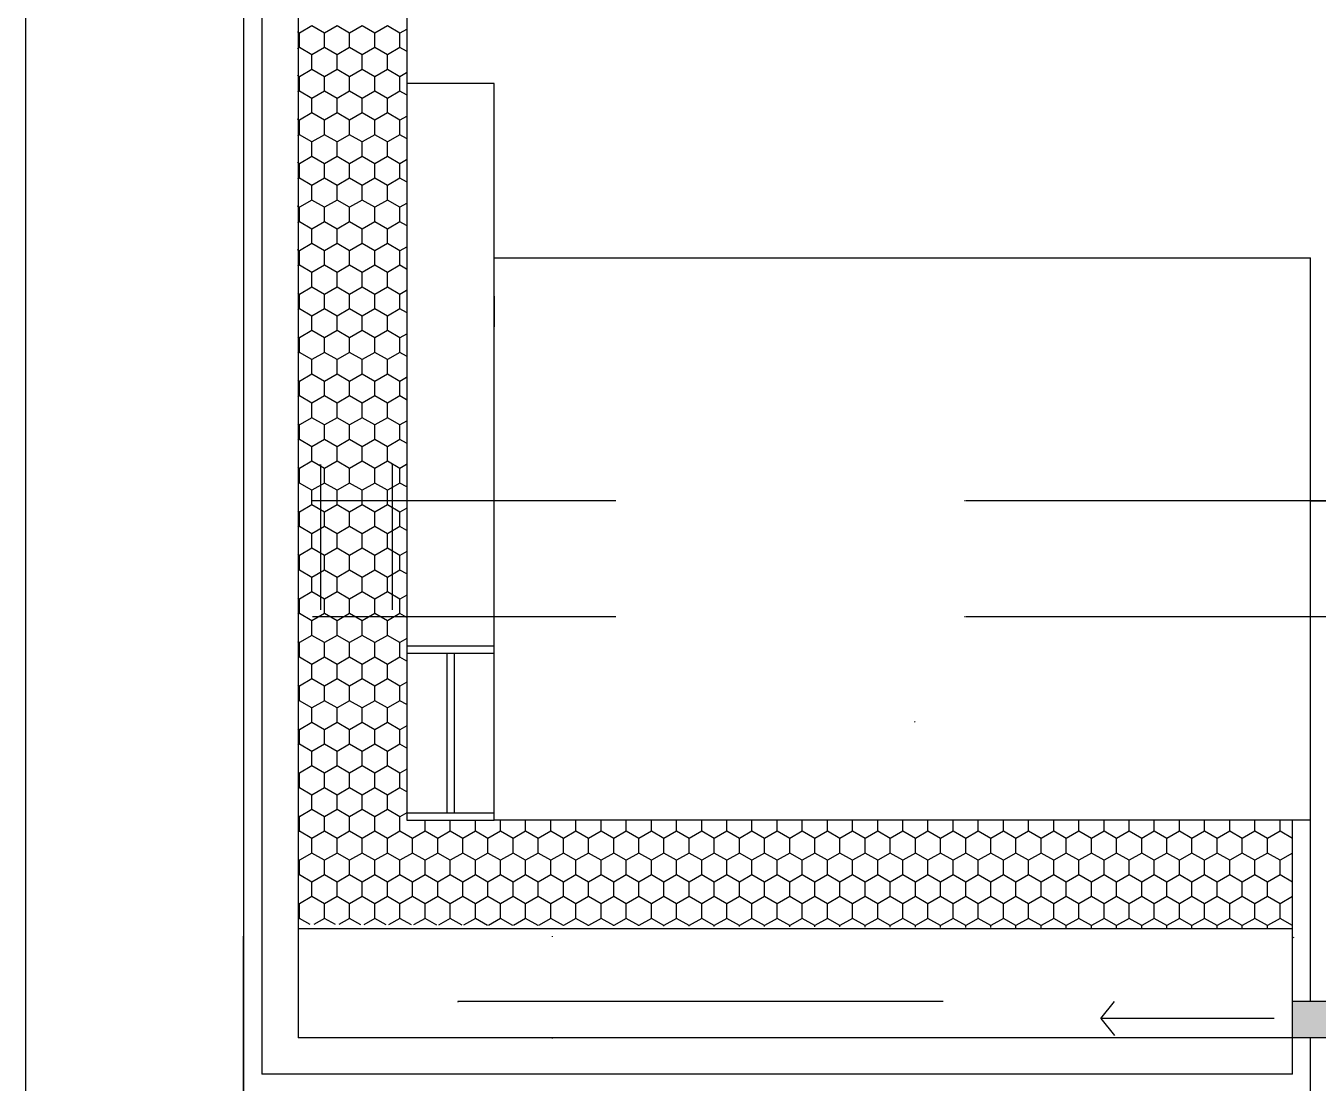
# Model space of a CAD drawing. Extents: x -1029 to 10077, y -1395 to 3524.
# Drawn here: x 575.5 to 753.5, y -710.2 to -564.5 of the extents above; entities that cross this region are included whole.
import ezdxf

# ---------------------------------------------------------------- set-up
doc = ezdxf.new("R2010")
doc.units = 0
doc.header["$LTSCALE"] = 60
doc.header["$MEASUREMENT"] = 0
doc.linetypes.add('A01$0$D1_Achse', pattern=[2.3, 0, -0.8, 1.5, 0])
doc.linetypes.add('A01$0$D1_Punkt 1mm', pattern=[1, 0, -1])
for name, color, linetype in [('A01$0$D1_01 Fassadenelemente', 7, 'CONTINUOUS'), ('A01$0$D1_09 Schraffuren', 7, 'CONTINUOUS'), ('A01$0$D1_10 Gelände', 7, 'CONTINUOUS')]:
    doc.layers.add(name, color=color, linetype=linetype)

msp = doc.modelspace()

# ---------------------------------------------------------------- hatches: boundary and pattern name
at = {"layer": 'A01$0$D1_09 Schraffuren'}
msp.add_hatch(color=252, dxfattribs=at).paths.add_polyline_path([(750, -699), (750, -704), (975, -704), (975, -699)], flags=0)

# ---------------------------------------------------------------- linework, layer by layer
at = {"layer": 'A01$0$D1_01 Fassadenelemente', "color": 252, "linetype": 'Continuous'}
for p, q in [((605.5, 0), (605.5, -711.5)), ((608, 0), (608, -709)), ((613, 0), (613, -704)), ((628, 0), (628, -674)), ((575.5, -1395.23), (575.5, -10)), ((640, -572.5), (627.95, -572.5)), ((640, -596.5), (752.5, -596.5)), ((752.5, -674), (752.5, -596.5)), ((616.1, -625), (616.1, -645.01)), ((625.97, -625), (625.97, -645.01)), ((752.5, -630), (972.5, -630)), ((628, -650), (640, -650)), ((628, -651), (640, -651)), ((633.52, -651), (633.52, -673)), ((634.52, -651), (634.52, -673)), ((628, -673), (640, -673)), ((628, -674), (640, -674)), ((752.5, -674), (640, -674)), ((750, -709), (750, -674)), ((752.5, -699), (752.5, -674)), ((750, -689), (613, -689)), ((723.62, -701.34), (725.49, -699)), ((975, -699), (750, -699)), ((723.62, -701.34), (725.49, -703.68)), ((747.46, -701.34), (723.62, -701.34)), ((750, -704), (613, -704)), ((975, -704), (750, -704)), ((752.5, -711.5), (752.5, -704)), ((750, -709), (608, -709))]:
    msp.add_line(p, q, dxfattribs=at)
at = {"layer": 'A01$0$D1_01 Fassadenelemente', "color": 252, "linetype": 'A01$0$D1_Achse'}
for p, q in [((1119.5, -630), (615, -630)), ((1119.5, -646), (615, -646))]:
    msp.add_line(p, q, dxfattribs=at)
for start, end in [(0, 180), (180, 0)]:
    msp.add_arc((620.97, -625), 5, start, end, dxfattribs=at)
at = {"layer": 'A01$0$D1_09 Schraffuren', "color": 252}
for p, q in [((613.19, -565.54), (612.92, -565.38)), ((614.92, -564.54), (613.19, -565.54)), ((613.19, -567.54), (613.19, -565.54)), ((616.65, -565.54), (614.92, -564.54)), ((618.38, -564.54), (616.65, -565.54)), ((616.65, -567.54), (616.65, -565.54)), ((620.11, -565.54), (618.38, -564.54)), ((621.85, -564.54), (620.11, -565.54)), ((620.11, -567.54), (620.11, -565.54)), ((623.58, -565.54), (621.85, -564.54)), ((625.31, -564.54), (623.58, -565.54)), ((623.58, -567.54), (623.58, -565.54)), ((627.04, -565.54), (625.31, -564.54)), ((627.92, -565.03), (627.04, -565.54)), ((627.04, -567.54), (627.04, -565.54)), ((613.19, -567.54), (612.92, -567.69)), ((614.92, -568.54), (613.19, -567.54)), ((616.65, -567.54), (614.92, -568.54)), ((618.38, -568.54), (616.65, -567.54)), ((620.11, -567.54), (618.38, -568.54)), ((621.85, -568.54), (620.11, -567.54)), ((623.58, -567.54), (621.85, -568.54)), ((625.31, -568.54), (623.58, -567.54)), ((627.04, -567.54), (625.31, -568.54)), ((627.92, -568.04), (627.04, -567.54)), ((614.92, -570.54), (614.92, -568.54)), ((618.38, -570.54), (618.38, -568.54)), ((621.85, -570.54), (621.85, -568.54)), ((625.31, -570.54), (625.31, -568.54)), ((613.19, -571.54), (612.92, -571.38)), ((614.92, -570.54), (613.19, -571.54)), ((616.65, -571.54), (614.92, -570.54)), ((618.38, -570.54), (616.65, -571.54)), ((620.11, -571.54), (618.38, -570.54)), ((621.85, -570.54), (620.11, -571.54)), ((623.58, -571.54), (621.85, -570.54)), ((625.31, -570.54), (623.58, -571.54)), ((627.04, -571.54), (625.31, -570.54)), ((627.92, -571.03), (627.04, -571.54)), ((613.19, -573.54), (613.19, -571.54)), ((616.65, -573.54), (616.65, -571.54)), ((620.11, -573.54), (620.11, -571.54)), ((623.58, -573.54), (623.58, -571.54)), ((627.04, -573.54), (627.04, -571.54)), ((613.19, -573.54), (612.93, -573.68)), ((614.92, -574.54), (613.19, -573.54)), ((616.65, -573.54), (614.92, -574.54)), ((614.92, -576.54), (614.92, -574.54)), ((618.38, -574.54), (616.65, -573.54)), ((620.11, -573.54), (618.38, -574.54)), ((618.38, -576.54), (618.38, -574.54)), ((621.85, -574.54), (620.11, -573.54)), ((623.58, -573.54), (621.85, -574.54)), ((621.85, -576.54), (621.85, -574.54)), ((625.31, -574.54), (623.58, -573.54)), ((627.04, -573.54), (625.31, -574.54)), ((625.31, -576.54), (625.31, -574.54)), ((627.93, -574.05), (627.04, -573.54)), ((614.92, -576.54), (613.19, -577.54)), ((616.65, -577.54), (614.92, -576.54)), ((618.38, -576.54), (616.65, -577.54)), ((620.11, -577.54), (618.38, -576.54)), ((621.85, -576.54), (620.11, -577.54)), ((623.58, -577.54), (621.85, -576.54)), ((625.31, -576.54), (623.58, -577.54)), ((627.04, -577.54), (625.31, -576.54)), ((613.19, -577.54), (612.93, -577.39)), ((613.19, -579.54), (613.19, -577.54)), ((616.65, -579.54), (616.65, -577.54)), ((620.11, -579.54), (620.11, -577.54)), ((623.58, -579.54), (623.58, -577.54)), ((627.93, -577.02), (627.04, -577.54)), ((627.04, -579.54), (627.04, -577.54)), ((613.19, -579.54), (612.93, -579.68)), ((614.92, -580.54), (613.19, -579.54)), ((616.65, -579.54), (614.92, -580.54)), ((618.38, -580.54), (616.65, -579.54)), ((620.11, -579.54), (618.38, -580.54)), ((621.85, -580.54), (620.11, -579.54)), ((623.58, -579.54), (621.85, -580.54)), ((625.31, -580.54), (623.58, -579.54)), ((627.04, -579.54), (625.31, -580.54)), ((627.93, -580.05), (627.04, -579.54)), ((614.92, -582.54), (614.92, -580.54)), ((618.38, -582.54), (618.38, -580.54)), ((621.85, -582.54), (621.85, -580.54)), ((625.31, -582.54), (625.31, -580.54)), ((613.19, -583.54), (612.93, -583.39)), ((614.92, -582.54), (613.19, -583.54)), ((613.19, -585.54), (613.19, -583.54)), ((616.65, -583.54), (614.92, -582.54)), ((618.38, -582.54), (616.65, -583.54)), ((616.65, -585.54), (616.65, -583.54)), ((620.11, -583.54), (618.38, -582.54)), ((621.85, -582.54), (620.11, -583.54)), ((620.11, -585.54), (620.11, -583.54)), ((623.58, -583.54), (621.85, -582.54)), ((625.31, -582.54), (623.58, -583.54)), ((623.58, -585.54), (623.58, -583.54)), ((627.04, -583.54), (625.31, -582.54)), ((627.93, -583.02), (627.04, -583.54)), ((627.04, -585.54), (627.04, -583.54)), ((613.19, -585.54), (612.93, -585.68)), ((614.92, -586.54), (613.19, -585.54)), ((616.65, -585.54), (614.92, -586.54)), ((618.38, -586.54), (616.65, -585.54)), ((620.11, -585.54), (618.38, -586.54)), ((621.85, -586.54), (620.11, -585.54)), ((623.58, -585.54), (621.85, -586.54)), ((625.31, -586.54), (623.58, -585.54)), ((627.04, -585.54), (625.31, -586.54)), ((627.93, -586.05), (627.04, -585.54)), ((614.92, -588.54), (614.92, -586.54)), ((618.38, -588.54), (618.38, -586.54)), ((621.85, -588.54), (621.85, -586.54)), ((625.31, -588.54), (625.31, -586.54)), ((614.92, -588.54), (613.19, -589.54)), ((616.65, -589.54), (614.92, -588.54)), ((618.38, -588.54), (616.65, -589.54)), ((620.11, -589.54), (618.38, -588.54)), ((621.85, -588.54), (620.11, -589.54)), ((623.58, -589.54), (621.85, -588.54)), ((625.31, -588.54), (623.58, -589.54)), ((627.04, -589.54), (625.31, -588.54)), ((627.94, -589.02), (627.04, -589.54)), ((613.19, -589.54), (612.94, -589.39)), ((613.19, -591.54), (613.19, -589.54)), ((616.65, -591.54), (616.65, -589.54)), ((620.11, -591.54), (620.11, -589.54)), ((623.58, -591.54), (623.58, -589.54)), ((627.04, -591.54), (627.04, -589.54)), ((613.19, -591.54), (612.94, -591.68)), ((614.92, -592.54), (613.19, -591.54)), ((616.65, -591.54), (614.92, -592.54)), ((614.92, -594.54), (614.92, -592.54)), ((618.38, -592.54), (616.65, -591.54)), ((620.11, -591.54), (618.38, -592.54)), ((618.38, -594.54), (618.38, -592.54)), ((621.85, -592.54), (620.11, -591.54)), ((623.58, -591.54), (621.85, -592.54)), ((621.85, -594.54), (621.85, -592.54)), ((625.31, -592.54), (623.58, -591.54)), ((627.04, -591.54), (625.31, -592.54)), ((625.31, -594.54), (625.31, -592.54)), ((627.94, -592.05), (627.04, -591.54)), ((614.92, -594.54), (613.19, -595.54)), ((616.65, -595.54), (614.92, -594.54)), ((618.38, -594.54), (616.65, -595.54)), ((620.11, -595.54), (618.38, -594.54)), ((621.85, -594.54), (620.11, -595.54)), ((623.58, -595.54), (621.85, -594.54)), ((625.31, -594.54), (623.58, -595.54)), ((627.04, -595.54), (625.31, -594.54)), ((613.19, -595.54), (612.94, -595.39)), ((613.19, -597.54), (613.19, -595.54)), ((616.65, -597.54), (616.65, -595.54)), ((620.11, -597.54), (620.11, -595.54)), ((623.58, -597.54), (623.58, -595.54)), ((627.94, -595.02), (627.04, -595.54)), ((627.04, -597.54), (627.04, -595.54)), ((613.19, -597.54), (612.94, -597.67)), ((614.92, -598.54), (613.19, -597.54)), ((616.65, -597.54), (614.92, -598.54)), ((618.38, -598.54), (616.65, -597.54)), ((620.11, -597.54), (618.38, -598.54)), ((621.85, -598.54), (620.11, -597.54)), ((623.58, -597.54), (621.85, -598.54)), ((625.31, -598.54), (623.58, -597.54)), ((627.04, -597.54), (625.31, -598.54)), ((627.94, -598.06), (627.04, -597.54)), ((614.92, -600.54), (614.92, -598.54)), ((618.38, -600.54), (618.38, -598.54)), ((621.85, -600.54), (621.85, -598.54)), ((625.31, -600.54), (625.31, -598.54)), ((613.19, -601.54), (612.95, -601.4)), ((614.92, -600.54), (613.19, -601.54)), ((613.19, -603.54), (613.19, -601.54)), ((616.65, -601.54), (614.92, -600.54)), ((618.38, -600.54), (616.65, -601.54)), ((616.65, -603.54), (616.65, -601.54)), ((620.11, -601.54), (618.38, -600.54)), ((621.85, -600.54), (620.11, -601.54)), ((620.11, -603.54), (620.11, -601.54)), ((623.58, -601.54), (621.85, -600.54)), ((625.31, -600.54), (623.58, -601.54)), ((623.58, -603.54), (623.58, -601.54)), ((627.04, -601.54), (625.31, -600.54)), ((627.95, -601.01), (627.04, -601.54)), ((627.04, -603.54), (627.04, -601.54)), ((613.19, -603.54), (612.95, -603.67)), ((614.92, -604.54), (613.19, -603.54)), ((616.65, -603.54), (614.92, -604.54)), ((618.38, -604.54), (616.65, -603.54)), ((620.11, -603.54), (618.38, -604.54)), ((621.85, -604.54), (620.11, -603.54)), ((623.58, -603.54), (621.85, -604.54)), ((625.31, -604.54), (623.58, -603.54)), ((627.04, -603.54), (625.31, -604.54)), ((627.95, -604.06), (627.04, -603.54)), ((614.92, -606.54), (614.92, -604.54)), ((618.38, -606.54), (618.38, -604.54)), ((621.85, -606.54), (621.85, -604.54)), ((625.31, -606.54), (625.31, -604.54)), ((614.92, -606.54), (613.19, -607.54)), ((616.65, -607.54), (614.92, -606.54)), ((618.38, -606.54), (616.65, -607.54)), ((620.11, -607.54), (618.38, -606.54)), ((621.85, -606.54), (620.11, -607.54)), ((623.58, -607.54), (621.85, -606.54)), ((625.31, -606.54), (623.58, -607.54)), ((627.04, -607.54), (625.31, -606.54)), ((627.95, -607.01), (627.04, -607.54)), ((613.19, -607.54), (612.95, -607.4)), ((613.19, -609.54), (613.19, -607.54)), ((616.65, -609.54), (616.65, -607.54)), ((620.11, -609.54), (620.11, -607.54)), ((623.58, -609.54), (623.58, -607.54)), ((627.04, -609.54), (627.04, -607.54)), ((613.19, -609.54), (612.95, -609.67)), ((614.92, -610.54), (613.19, -609.54)), ((616.65, -609.54), (614.92, -610.54)), ((614.92, -612.54), (614.92, -610.54)), ((618.38, -610.54), (616.65, -609.54)), ((620.11, -609.54), (618.38, -610.54)), ((618.38, -612.54), (618.38, -610.54)), ((621.85, -610.54), (620.11, -609.54)), ((623.58, -609.54), (621.85, -610.54)), ((621.85, -612.54), (621.85, -610.54)), ((625.31, -610.54), (623.58, -609.54)), ((627.04, -609.54), (625.31, -610.54)), ((625.31, -612.54), (625.31, -610.54)), ((627.95, -610.06), (627.04, -609.54)), ((613.19, -613.54), (612.96, -613.4)), ((614.92, -612.54), (613.19, -613.54)), ((613.19, -615.54), (613.19, -613.54)), ((616.65, -613.54), (614.92, -612.54)), ((618.38, -612.54), (616.65, -613.54)), ((616.65, -615.54), (616.65, -613.54)), ((620.11, -613.54), (618.38, -612.54)), ((621.85, -612.54), (620.11, -613.54)), ((620.11, -615.54), (620.11, -613.54)), ((623.58, -613.54), (621.85, -612.54)), ((625.31, -612.54), (623.58, -613.54)), ((623.58, -615.54), (623.58, -613.54)), ((627.04, -613.54), (625.31, -612.54)), ((627.95, -613.01), (627.04, -613.54)), ((627.04, -615.54), (627.04, -613.54)), ((613.19, -615.54), (612.96, -615.67)), ((614.92, -616.54), (613.19, -615.54)), ((616.65, -615.54), (614.92, -616.54)), ((618.38, -616.54), (616.65, -615.54)), ((620.11, -615.54), (618.38, -616.54)), ((621.85, -616.54), (620.11, -615.54)), ((623.58, -615.54), (621.85, -616.54)), ((625.31, -616.54), (623.58, -615.54)), ((627.04, -615.54), (625.31, -616.54)), ((627.96, -616.06), (627.04, -615.54)), ((614.92, -618.54), (614.92, -616.54)), ((618.38, -618.54), (618.38, -616.54)), ((621.85, -618.54), (621.85, -616.54)), ((625.31, -618.54), (625.31, -616.54)), ((613.19, -619.54), (612.96, -619.4)), ((614.92, -618.54), (613.19, -619.54)), ((613.19, -621.54), (613.19, -619.54)), ((616.65, -619.54), (614.92, -618.54)), ((618.38, -618.54), (616.65, -619.54)), ((616.65, -621.54), (616.65, -619.54)), ((620.11, -619.54), (618.38, -618.54)), ((621.85, -618.54), (620.11, -619.54)), ((620.11, -621.54), (620.11, -619.54)), ((623.58, -619.54), (621.85, -618.54)), ((625.31, -618.54), (623.58, -619.54)), ((623.58, -621.54), (623.58, -619.54)), ((627.04, -619.54), (625.31, -618.54)), ((627.96, -619.01), (627.04, -619.54)), ((627.04, -621.54), (627.04, -619.54)), ((613.19, -621.54), (612.96, -621.66)), ((614.92, -622.54), (613.19, -621.54)), ((616.65, -621.54), (614.92, -622.54)), ((614.92, -624.54), (614.92, -622.54)), ((618.38, -622.54), (616.65, -621.54)), ((620.11, -621.54), (618.38, -622.54)), ((618.38, -624.54), (618.38, -622.54)), ((621.85, -622.54), (620.11, -621.54)), ((623.58, -621.54), (621.85, -622.54)), ((621.85, -624.54), (621.85, -622.54)), ((625.31, -622.54), (623.58, -621.54)), ((627.04, -621.54), (625.31, -622.54)), ((625.31, -624.54), (625.31, -622.54)), ((627.96, -622.07), (627.04, -621.54)), ((614.92, -624.54), (613.19, -625.54)), ((616.65, -625.54), (614.92, -624.54)), ((618.38, -624.54), (616.65, -625.54)), ((620.11, -625.54), (618.38, -624.54)), ((621.85, -624.54), (620.11, -625.54)), ((623.58, -625.54), (621.85, -624.54)), ((625.31, -624.54), (623.58, -625.54)), ((627.04, -625.54), (625.31, -624.54)), ((613.19, -625.54), (612.96, -625.41)), ((613.19, -627.54), (613.19, -625.54)), ((616.65, -627.54), (616.65, -625.54)), ((620.11, -627.54), (620.11, -625.54)), ((623.58, -627.54), (623.58, -625.54)), ((627.96, -625), (627.04, -625.54)), ((627.04, -627.54), (627.04, -625.54)), ((613.19, -627.54), (612.97, -627.66)), ((614.92, -628.54), (613.19, -627.54)), ((616.65, -627.54), (614.92, -628.54)), ((618.38, -628.54), (616.65, -627.54)), ((620.11, -627.54), (618.38, -628.54)), ((621.85, -628.54), (620.11, -627.54)), ((623.58, -627.54), (621.85, -628.54)), ((625.31, -628.54), (623.58, -627.54)), ((627.04, -627.54), (625.31, -628.54)), ((627.97, -628.07), (627.04, -627.54)), ((614.92, -630.54), (614.92, -628.54)), ((618.38, -630.54), (618.38, -628.54)), ((621.85, -630.54), (621.85, -628.54)), ((625.31, -630.54), (625.31, -628.54)), ((613.19, -631.54), (612.97, -631.41)), ((614.92, -630.54), (613.19, -631.54)), ((613.19, -633.54), (613.19, -631.54)), ((616.65, -631.54), (614.92, -630.54)), ((618.38, -630.54), (616.65, -631.54)), ((616.65, -633.54), (616.65, -631.54)), ((620.11, -631.54), (618.38, -630.54)), ((621.85, -630.54), (620.11, -631.54)), ((620.11, -633.54), (620.11, -631.54)), ((623.58, -631.54), (621.85, -630.54)), ((625.31, -630.54), (623.58, -631.54)), ((623.58, -633.54), (623.58, -631.54)), ((627.04, -631.54), (625.31, -630.54)), ((627.97, -631), (627.04, -631.54)), ((627.04, -633.54), (627.04, -631.54)), ((613.19, -633.54), (612.97, -633.66)), ((614.92, -634.54), (613.19, -633.54)), ((616.65, -633.54), (614.92, -634.54)), ((618.38, -634.54), (616.65, -633.54)), ((620.11, -633.54), (618.38, -634.54)), ((621.85, -634.54), (620.11, -633.54)), ((623.58, -633.54), (621.85, -634.54)), ((625.31, -634.54), (623.58, -633.54)), ((627.04, -633.54), (625.31, -634.54)), ((627.97, -634.07), (627.04, -633.54)), ((614.92, -636.54), (614.92, -634.54)), ((618.38, -636.54), (618.38, -634.54)), ((621.85, -636.54), (621.85, -634.54)), ((625.31, -636.54), (625.31, -634.54)), ((614.92, -636.54), (613.19, -637.54)), ((616.65, -637.54), (614.92, -636.54)), ((618.38, -636.54), (616.65, -637.54)), ((620.11, -637.54), (618.38, -636.54)), ((621.85, -636.54), (620.11, -637.54)), ((623.58, -637.54), (621.85, -636.54)), ((625.31, -636.54), (623.58, -637.54)), ((627.04, -637.54), (625.31, -636.54)), ((627.97, -637), (627.04, -637.54)), ((613.19, -637.54), (612.97, -637.41)), ((613.19, -639.54), (613.19, -637.54)), ((616.65, -639.54), (616.65, -637.54)), ((620.11, -639.54), (620.11, -637.54)), ((623.58, -639.54), (623.58, -637.54)), ((627.04, -639.54), (627.04, -637.54)), ((613.19, -639.54), (612.97, -639.66)), ((614.92, -640.54), (613.19, -639.54)), ((616.65, -639.54), (614.92, -640.54)), ((614.92, -642.54), (614.92, -640.54)), ((618.38, -640.54), (616.65, -639.54)), ((620.11, -639.54), (618.38, -640.54)), ((618.38, -642.54), (618.38, -640.54)), ((621.85, -640.54), (620.11, -639.54)), ((623.58, -639.54), (621.85, -640.54)), ((621.85, -642.54), (621.85, -640.54)), ((625.31, -640.54), (623.58, -639.54)), ((627.04, -639.54), (625.31, -640.54)), ((625.31, -642.54), (625.31, -640.54)), ((627.97, -640.07), (627.04, -639.54)), ((614.92, -642.54), (613.19, -643.54)), ((616.65, -643.54), (614.92, -642.54)), ((618.38, -642.54), (616.65, -643.54)), ((620.11, -643.54), (618.38, -642.54)), ((621.85, -642.54), (620.11, -643.54)), ((623.58, -643.54), (621.85, -642.54)), ((625.31, -642.54), (623.58, -643.54)), ((627.04, -643.54), (625.31, -642.54)), ((613.19, -643.54), (612.98, -643.42)), ((613.19, -645.54), (613.19, -643.54)), ((616.65, -645.54), (616.65, -643.54)), ((620.11, -645.54), (620.11, -643.54)), ((623.58, -645.54), (623.58, -643.54)), ((627.98, -642.99), (627.04, -643.54)), ((627.04, -645.54), (627.04, -643.54)), ((613.19, -645.54), (612.98, -645.65)), ((614.92, -646.54), (613.19, -645.54)), ((616.65, -645.54), (614.92, -646.54)), ((618.38, -646.54), (616.65, -645.54)), ((620.11, -645.54), (618.38, -646.54)), ((621.85, -646.54), (620.11, -645.54)), ((623.58, -645.54), (621.85, -646.54)), ((625.31, -646.54), (623.58, -645.54)), ((627.04, -645.54), (625.31, -646.54)), ((627.98, -646.08), (627.04, -645.54)), ((614.92, -648.54), (614.92, -646.54)), ((618.38, -648.54), (618.38, -646.54)), ((621.85, -648.54), (621.85, -646.54)), ((625.31, -648.54), (625.31, -646.54)), ((613.19, -649.54), (612.98, -649.42)), ((614.92, -648.54), (613.19, -649.54)), ((613.19, -651.54), (613.19, -649.54)), ((616.65, -649.54), (614.92, -648.54)), ((618.38, -648.54), (616.65, -649.54)), ((616.65, -651.54), (616.65, -649.54)), ((620.11, -649.54), (618.38, -648.54)), ((621.85, -648.54), (620.11, -649.54)), ((620.11, -651.54), (620.11, -649.54)), ((623.58, -649.54), (621.85, -648.54)), ((625.31, -648.54), (623.58, -649.54)), ((623.58, -651.54), (623.58, -649.54)), ((627.04, -649.54), (625.31, -648.54)), ((627.98, -648.99), (627.04, -649.54)), ((627.04, -651.54), (627.04, -649.54)), ((613.19, -651.54), (612.98, -651.65)), ((614.92, -652.54), (613.19, -651.54)), ((616.65, -651.54), (614.92, -652.54)), ((618.38, -652.54), (616.65, -651.54)), ((620.11, -651.54), (618.38, -652.54)), ((621.85, -652.54), (620.11, -651.54)), ((623.58, -651.54), (621.85, -652.54)), ((625.31, -652.54), (623.58, -651.54)), ((627.04, -651.54), (625.31, -652.54)), ((627.98, -652.08), (627.04, -651.54)), ((614.92, -654.54), (614.92, -652.54)), ((618.38, -654.54), (618.38, -652.54)), ((621.85, -654.54), (621.85, -652.54)), ((625.31, -654.54), (625.31, -652.54)), ((614.92, -654.54), (613.19, -655.54)), ((616.65, -655.54), (614.92, -654.54)), ((618.38, -654.54), (616.65, -655.54)), ((620.11, -655.54), (618.38, -654.54)), ((621.85, -654.54), (620.11, -655.54)), ((623.58, -655.54), (621.85, -654.54)), ((625.31, -654.54), (623.58, -655.54)), ((627.04, -655.54), (625.31, -654.54)), ((627.99, -654.99), (627.04, -655.54)), ((613.19, -655.54), (612.99, -655.42)), ((613.19, -657.54), (613.19, -655.54)), ((616.65, -657.54), (616.65, -655.54)), ((620.11, -657.54), (620.11, -655.54)), ((623.58, -657.54), (623.58, -655.54)), ((627.04, -657.54), (627.04, -655.54)), ((613.19, -657.54), (612.99, -657.65)), ((614.92, -658.54), (613.19, -657.54)), ((616.65, -657.54), (614.92, -658.54)), ((614.92, -660.54), (614.92, -658.54)), ((618.38, -658.54), (616.65, -657.54)), ((620.11, -657.54), (618.38, -658.54)), ((618.38, -660.54), (618.38, -658.54)), ((621.85, -658.54), (620.11, -657.54)), ((623.58, -657.54), (621.85, -658.54)), ((621.85, -660.54), (621.85, -658.54)), ((625.31, -658.54), (623.58, -657.54)), ((627.04, -657.54), (625.31, -658.54)), ((625.31, -660.54), (625.31, -658.54)), ((627.99, -658.08), (627.04, -657.54)), ((613.19, -661.54), (612.99, -661.42)), ((614.92, -660.54), (613.19, -661.54)), ((613.19, -663.54), (613.19, -661.54)), ((616.65, -661.54), (614.92, -660.54)), ((618.38, -660.54), (616.65, -661.54)), ((616.65, -663.54), (616.65, -661.54)), ((620.11, -661.54), (618.38, -660.54)), ((621.85, -660.54), (620.11, -661.54)), ((620.11, -663.54), (620.11, -661.54)), ((623.58, -661.54), (621.85, -660.54)), ((625.31, -660.54), (623.58, -661.54)), ((623.58, -663.54), (623.58, -661.54)), ((627.04, -661.54), (625.31, -660.54)), ((627.99, -660.99), (627.04, -661.54)), ((627.04, -663.54), (627.04, -661.54)), ((613.19, -663.54), (612.99, -663.65)), ((614.92, -664.54), (613.19, -663.54)), ((616.65, -663.54), (614.92, -664.54)), ((618.38, -664.54), (616.65, -663.54)), ((620.11, -663.54), (618.38, -664.54)), ((621.85, -664.54), (620.11, -663.54)), ((623.58, -663.54), (621.85, -664.54)), ((625.31, -664.54), (623.58, -663.54)), ((627.04, -663.54), (625.31, -664.54)), ((627.99, -664.08), (627.04, -663.54)), ((614.92, -666.54), (614.92, -664.54)), ((618.38, -666.54), (618.38, -664.54)), ((621.85, -666.54), (621.85, -664.54)), ((625.31, -666.54), (625.31, -664.54)), ((613.19, -667.54), (613, -667.43)), ((614.92, -666.54), (613.19, -667.54)), ((613.19, -669.54), (613.19, -667.54)), ((616.65, -667.54), (614.92, -666.54)), ((618.38, -666.54), (616.65, -667.54)), ((616.65, -669.54), (616.65, -667.54)), ((620.11, -667.54), (618.38, -666.54)), ((621.85, -666.54), (620.11, -667.54)), ((620.11, -669.54), (620.11, -667.54)), ((623.58, -667.54), (621.85, -666.54)), ((625.31, -666.54), (623.58, -667.54)), ((623.58, -669.54), (623.58, -667.54)), ((627.04, -667.54), (625.31, -666.54)), ((627.99, -666.98), (627.04, -667.54)), ((627.04, -669.54), (627.04, -667.54)), ((613.19, -669.54), (613, -669.64)), ((614.92, -670.54), (613.19, -669.54)), ((616.65, -669.54), (614.92, -670.54)), ((614.92, -672.54), (614.92, -670.54)), ((618.38, -670.54), (616.65, -669.54)), ((620.11, -669.54), (618.38, -670.54)), ((618.38, -672.54), (618.38, -670.54)), ((621.85, -670.54), (620.11, -669.54)), ((623.58, -669.54), (621.85, -670.54)), ((621.85, -672.54), (621.85, -670.54)), ((625.31, -670.54), (623.58, -669.54)), ((627.04, -669.54), (625.31, -670.54)), ((625.31, -672.54), (625.31, -670.54)), ((628, -670.09), (627.04, -669.54)), ((614.92, -672.54), (613.19, -673.54)), ((616.65, -673.54), (614.92, -672.54)), ((618.38, -672.54), (616.65, -673.54)), ((620.11, -673.54), (618.38, -672.54)), ((621.85, -672.54), (620.11, -673.54)), ((623.58, -673.54), (621.85, -672.54)), ((625.31, -672.54), (623.58, -673.54)), ((627.04, -673.54), (625.31, -672.54)), ((628, -672.98), (627.04, -673.54)), ((613.19, -673.54), (613, -673.43)), ((613.19, -675.54), (613.19, -673.54)), ((616.65, -675.54), (616.65, -673.54)), ((620.11, -675.54), (620.11, -673.54)), ((623.58, -675.54), (623.58, -673.54)), ((627.04, -675.54), (627.04, -673.54)), ((630.51, -675.54), (630.51, -674)), ((633.97, -675.54), (633.97, -674)), ((637.43, -675.54), (637.43, -674)), ((640.9, -675.54), (640.9, -674)), ((644.36, -675.54), (644.36, -674)), ((647.83, -675.54), (647.83, -674)), ((651.29, -675.54), (651.29, -674)), ((654.75, -675.54), (654.75, -674)), ((658.22, -675.54), (658.22, -674)), ((661.68, -675.54), (661.68, -674)), ((665.15, -675.54), (665.15, -674)), ((668.61, -675.54), (668.61, -674)), ((672.07, -675.54), (672.07, -674)), ((675.54, -675.54), (675.54, -674)), ((679, -675.54), (679, -674)), ((682.47, -675.54), (682.47, -674)), ((685.93, -675.54), (685.93, -674)), ((689.4, -675.54), (689.4, -674)), ((692.86, -675.54), (692.86, -674)), ((696.32, -675.54), (696.32, -674)), ((699.79, -675.54), (699.79, -674)), ((703.25, -675.54), (703.25, -674)), ((706.72, -675.54), (706.72, -674)), ((710.18, -675.54), (710.18, -674)), ((713.64, -675.54), (713.64, -674)), ((717.11, -675.54), (717.11, -674)), ((720.57, -675.54), (720.57, -674)), ((724.04, -675.54), (724.04, -674)), ((727.5, -675.54), (727.5, -674)), ((730.96, -675.54), (730.96, -674)), ((734.43, -675.54), (734.43, -674)), ((737.89, -675.54), (737.89, -674)), ((741.36, -675.54), (741.36, -674)), ((744.82, -675.54), (744.82, -674)), ((748.29, -675.54), (748.29, -674)), ((613.19, -675.54), (613, -675.64)), ((614.92, -676.54), (613.19, -675.54)), ((616.65, -675.54), (614.92, -676.54)), ((614.92, -678.54), (614.92, -676.54)), ((618.38, -676.54), (616.65, -675.54)), ((620.11, -675.54), (618.38, -676.54)), ((618.38, -678.54), (618.38, -676.54)), ((621.85, -676.54), (620.11, -675.54)), ((623.58, -675.54), (621.85, -676.54)), ((621.85, -678.54), (621.85, -676.54)), ((625.31, -676.54), (623.58, -675.54)), ((627.04, -675.54), (625.31, -676.54)), ((625.31, -678.54), (625.31, -676.54)), ((628.77, -676.54), (627.04, -675.54)), ((630.51, -675.54), (628.77, -676.54)), ((628.77, -678.54), (628.77, -676.54)), ((632.24, -676.54), (630.51, -675.54)), ((633.97, -675.54), (632.24, -676.54)), ((632.24, -678.54), (632.24, -676.54)), ((635.7, -676.54), (633.97, -675.54)), ((637.43, -675.54), (635.7, -676.54)), ((635.7, -678.54), (635.7, -676.54)), ((639.17, -676.54), (637.43, -675.54)), ((640.9, -675.54), (639.17, -676.54)), ((639.17, -678.54), (639.17, -676.54)), ((642.63, -676.54), (640.9, -675.54)), ((644.36, -675.54), (642.63, -676.54)), ((642.63, -678.54), (642.63, -676.54)), ((646.09, -676.54), (644.36, -675.54)), ((647.83, -675.54), (646.09, -676.54)), ((646.09, -678.54), (646.09, -676.54)), ((649.56, -676.54), (647.83, -675.54)), ((651.29, -675.54), (649.56, -676.54)), ((649.56, -678.54), (649.56, -676.54)), ((653.02, -676.54), (651.29, -675.54)), ((654.75, -675.54), (653.02, -676.54)), ((653.02, -678.54), (653.02, -676.54)), ((656.49, -676.54), (654.75, -675.54)), ((658.22, -675.54), (656.49, -676.54)), ((656.49, -678.54), (656.49, -676.54)), ((659.95, -676.54), (658.22, -675.54)), ((661.68, -675.54), (659.95, -676.54)), ((659.95, -678.54), (659.95, -676.54)), ((663.41, -676.54), (661.68, -675.54)), ((665.15, -675.54), (663.41, -676.54)), ((663.41, -678.54), (663.41, -676.54)), ((666.88, -676.54), (665.15, -675.54)), ((668.61, -675.54), (666.88, -676.54)), ((666.88, -678.54), (666.88, -676.54)), ((670.34, -676.54), (668.61, -675.54)), ((672.07, -675.54), (670.34, -676.54)), ((670.34, -678.54), (670.34, -676.54)), ((673.81, -676.54), (672.07, -675.54)), ((675.54, -675.54), (673.81, -676.54)), ((673.81, -678.54), (673.81, -676.54)), ((677.27, -676.54), (675.54, -675.54)), ((679, -675.54), (677.27, -676.54)), ((677.27, -678.54), (677.27, -676.54)), ((680.74, -676.54), (679, -675.54)), ((682.47, -675.54), (680.74, -676.54)), ((680.74, -678.54), (680.74, -676.54)), ((684.2, -676.54), (682.47, -675.54)), ((685.93, -675.54), (684.2, -676.54)), ((684.2, -678.54), (684.2, -676.54)), ((687.66, -676.54), (685.93, -675.54)), ((689.4, -675.54), (687.66, -676.54)), ((687.66, -678.54), (687.66, -676.54)), ((691.13, -676.54), (689.4, -675.54)), ((692.86, -675.54), (691.13, -676.54)), ((691.13, -678.54), (691.13, -676.54)), ((694.59, -676.54), (692.86, -675.54)), ((696.32, -675.54), (694.59, -676.54)), ((694.59, -678.54), (694.59, -676.54)), ((698.06, -676.54), (696.32, -675.54)), ((699.79, -675.54), (698.06, -676.54)), ((698.06, -678.54), (698.06, -676.54)), ((701.52, -676.54), (699.79, -675.54)), ((703.25, -675.54), (701.52, -676.54)), ((701.52, -678.54), (701.52, -676.54)), ((704.98, -676.54), (703.25, -675.54)), ((706.72, -675.54), (704.98, -676.54)), ((704.98, -678.54), (704.98, -676.54)), ((708.45, -676.54), (706.72, -675.54)), ((710.18, -675.54), (708.45, -676.54)), ((708.45, -678.54), (708.45, -676.54)), ((711.91, -676.54), (710.18, -675.54)), ((713.64, -675.54), (711.91, -676.54)), ((711.91, -678.54), (711.91, -676.54)), ((715.38, -676.54), (713.64, -675.54)), ((717.11, -675.54), (715.38, -676.54)), ((715.38, -678.54), (715.38, -676.54)), ((718.84, -676.54), (717.11, -675.54)), ((720.57, -675.54), (718.84, -676.54)), ((718.84, -678.54), (718.84, -676.54)), ((722.3, -676.54), (720.57, -675.54)), ((724.04, -675.54), (722.3, -676.54)), ((722.3, -678.54), (722.3, -676.54)), ((725.77, -676.54), (724.04, -675.54)), ((727.5, -675.54), (725.77, -676.54)), ((725.77, -678.54), (725.77, -676.54)), ((729.23, -676.54), (727.5, -675.54)), ((730.96, -675.54), (729.23, -676.54)), ((729.23, -678.54), (729.23, -676.54)), ((732.7, -676.54), (730.96, -675.54)), ((734.43, -675.54), (732.7, -676.54)), ((732.7, -678.54), (732.7, -676.54)), ((736.16, -676.54), (734.43, -675.54)), ((737.89, -675.54), (736.16, -676.54)), ((736.16, -678.54), (736.16, -676.54)), ((739.62, -676.54), (737.89, -675.54)), ((741.36, -675.54), (739.62, -676.54)), ((739.62, -678.54), (739.62, -676.54)), ((743.09, -676.54), (741.36, -675.54)), ((744.82, -675.54), (743.09, -676.54)), ((743.09, -678.54), (743.09, -676.54)), ((746.55, -676.54), (744.82, -675.54)), ((748.29, -675.54), (746.55, -676.54)), ((746.55, -678.54), (746.55, -676.54)), ((750, -676.53), (748.29, -675.54)), ((613.19, -679.54), (613, -679.43)), ((614.92, -678.54), (613.19, -679.54)), ((613.19, -681.54), (613.19, -679.54)), ((616.65, -679.54), (614.92, -678.54)), ((618.38, -678.54), (616.65, -679.54)), ((616.65, -681.54), (616.65, -679.54)), ((620.11, -679.54), (618.38, -678.54)), ((621.85, -678.54), (620.11, -679.54)), ((620.11, -681.54), (620.11, -679.54)), ((623.58, -679.54), (621.85, -678.54)), ((625.31, -678.54), (623.58, -679.54)), ((623.58, -681.54), (623.58, -679.54)), ((627.04, -679.54), (625.31, -678.54)), ((628.77, -678.54), (627.04, -679.54)), ((627.04, -681.54), (627.04, -679.54)), ((630.51, -679.54), (628.77, -678.54)), ((632.24, -678.54), (630.51, -679.54)), ((630.51, -681.54), (630.51, -679.54)), ((633.97, -679.54), (632.24, -678.54)), ((635.7, -678.54), (633.97, -679.54)), ((633.97, -681.54), (633.97, -679.54)), ((637.43, -679.54), (635.7, -678.54)), ((639.17, -678.54), (637.43, -679.54)), ((637.43, -681.54), (637.43, -679.54)), ((640.9, -679.54), (639.17, -678.54)), ((642.63, -678.54), (640.9, -679.54)), ((640.9, -681.54), (640.9, -679.54)), ((644.36, -679.54), (642.63, -678.54)), ((646.09, -678.54), (644.36, -679.54)), ((644.36, -681.54), (644.36, -679.54)), ((647.83, -679.54), (646.09, -678.54)), ((649.56, -678.54), (647.83, -679.54)), ((647.83, -681.54), (647.83, -679.54)), ((651.29, -679.54), (649.56, -678.54)), ((653.02, -678.54), (651.29, -679.54)), ((651.29, -681.54), (651.29, -679.54)), ((654.75, -679.54), (653.02, -678.54)), ((656.49, -678.54), (654.75, -679.54)), ((654.75, -681.54), (654.75, -679.54)), ((658.22, -679.54), (656.49, -678.54)), ((659.95, -678.54), (658.22, -679.54)), ((658.22, -681.54), (658.22, -679.54)), ((661.68, -679.54), (659.95, -678.54)), ((663.41, -678.54), (661.68, -679.54)), ((661.68, -681.54), (661.68, -679.54)), ((665.15, -679.54), (663.41, -678.54)), ((666.88, -678.54), (665.15, -679.54)), ((665.15, -681.54), (665.15, -679.54)), ((668.61, -679.54), (666.88, -678.54)), ((670.34, -678.54), (668.61, -679.54)), ((668.61, -681.54), (668.61, -679.54)), ((672.07, -679.54), (670.34, -678.54)), ((673.81, -678.54), (672.07, -679.54)), ((672.07, -681.54), (672.07, -679.54)), ((675.54, -679.54), (673.81, -678.54)), ((677.27, -678.54), (675.54, -679.54)), ((675.54, -681.54), (675.54, -679.54)), ((679, -679.54), (677.27, -678.54)), ((680.74, -678.54), (679, -679.54)), ((679, -681.54), (679, -679.54)), ((682.47, -679.54), (680.74, -678.54)), ((684.2, -678.54), (682.47, -679.54)), ((682.47, -681.54), (682.47, -679.54)), ((685.93, -679.54), (684.2, -678.54)), ((687.66, -678.54), (685.93, -679.54)), ((685.93, -681.54), (685.93, -679.54)), ((689.4, -679.54), (687.66, -678.54)), ((691.13, -678.54), (689.4, -679.54)), ((689.4, -681.54), (689.4, -679.54)), ((692.86, -679.54), (691.13, -678.54)), ((694.59, -678.54), (692.86, -679.54)), ((692.86, -681.54), (692.86, -679.54)), ((696.32, -679.54), (694.59, -678.54)), ((698.06, -678.54), (696.32, -679.54)), ((696.32, -681.54), (696.32, -679.54)), ((699.79, -679.54), (698.06, -678.54)), ((701.52, -678.54), (699.79, -679.54)), ((699.79, -681.54), (699.79, -679.54)), ((703.25, -679.54), (701.52, -678.54)), ((704.98, -678.54), (703.25, -679.54)), ((703.25, -681.54), (703.25, -679.54)), ((706.72, -679.54), (704.98, -678.54)), ((708.45, -678.54), (706.72, -679.54)), ((706.72, -681.54), (706.72, -679.54)), ((710.18, -679.54), (708.45, -678.54)), ((711.91, -678.54), (710.18, -679.54)), ((710.18, -681.54), (710.18, -679.54)), ((713.64, -679.54), (711.91, -678.54)), ((715.38, -678.54), (713.64, -679.54)), ((713.64, -681.54), (713.64, -679.54)), ((717.11, -679.54), (715.38, -678.54)), ((718.84, -678.54), (717.11, -679.54)), ((717.11, -681.54), (717.11, -679.54)), ((720.57, -679.54), (718.84, -678.54)), ((722.3, -678.54), (720.57, -679.54)), ((720.57, -681.54), (720.57, -679.54)), ((724.04, -679.54), (722.3, -678.54)), ((725.77, -678.54), (724.04, -679.54)), ((724.04, -681.54), (724.04, -679.54)), ((727.5, -679.54), (725.77, -678.54)), ((729.23, -678.54), (727.5, -679.54)), ((727.5, -681.54), (727.5, -679.54)), ((730.96, -679.54), (729.23, -678.54)), ((732.7, -678.54), (730.96, -679.54)), ((730.96, -681.54), (730.96, -679.54)), ((734.43, -679.54), (732.7, -678.54)), ((736.16, -678.54), (734.43, -679.54)), ((734.43, -681.54), (734.43, -679.54)), ((737.89, -679.54), (736.16, -678.54)), ((739.62, -678.54), (737.89, -679.54)), ((737.89, -681.54), (737.89, -679.54)), ((741.36, -679.54), (739.62, -678.54)), ((743.09, -678.54), (741.36, -679.54)), ((741.36, -681.54), (741.36, -679.54)), ((744.82, -679.54), (743.09, -678.54)), ((746.55, -678.54), (744.82, -679.54)), ((744.82, -681.54), (744.82, -679.54)), ((748.29, -679.54), (746.55, -678.54)), ((750, -678.54), (748.29, -679.54)), ((748.29, -681.54), (748.29, -679.54)), ((613.19, -681.54), (613, -681.64)), ((614.92, -682.54), (613.19, -681.54)), ((616.65, -681.54), (614.92, -682.54)), ((618.38, -682.54), (616.65, -681.54)), ((620.11, -681.54), (618.38, -682.54)), ((621.85, -682.54), (620.11, -681.54)), ((623.58, -681.54), (621.85, -682.54)), ((625.31, -682.54), (623.58, -681.54)), ((627.04, -681.54), (625.31, -682.54)), ((628.77, -682.54), (627.04, -681.54)), ((630.51, -681.54), (628.77, -682.54)), ((632.24, -682.54), (630.51, -681.54)), ((633.97, -681.54), (632.24, -682.54)), ((635.7, -682.54), (633.97, -681.54)), ((637.43, -681.54), (635.7, -682.54)), ((639.17, -682.54), (637.43, -681.54)), ((640.9, -681.54), (639.17, -682.54)), ((642.63, -682.54), (640.9, -681.54)), ((644.36, -681.54), (642.63, -682.54)), ((646.09, -682.54), (644.36, -681.54)), ((647.83, -681.54), (646.09, -682.54)), ((649.56, -682.54), (647.83, -681.54)), ((651.29, -681.54), (649.56, -682.54)), ((653.02, -682.54), (651.29, -681.54)), ((654.75, -681.54), (653.02, -682.54)), ((656.49, -682.54), (654.75, -681.54)), ((658.22, -681.54), (656.49, -682.54)), ((659.95, -682.54), (658.22, -681.54)), ((661.68, -681.54), (659.95, -682.54)), ((663.41, -682.54), (661.68, -681.54)), ((665.15, -681.54), (663.41, -682.54)), ((666.88, -682.54), (665.15, -681.54)), ((668.61, -681.54), (666.88, -682.54)), ((670.34, -682.54), (668.61, -681.54)), ((672.07, -681.54), (670.34, -682.54)), ((673.81, -682.54), (672.07, -681.54)), ((675.54, -681.54), (673.81, -682.54)), ((677.27, -682.54), (675.54, -681.54)), ((679, -681.54), (677.27, -682.54)), ((680.74, -682.54), (679, -681.54)), ((682.47, -681.54), (680.74, -682.54)), ((684.2, -682.54), (682.47, -681.54)), ((685.93, -681.54), (684.2, -682.54)), ((687.66, -682.54), (685.93, -681.54)), ((689.4, -681.54), (687.66, -682.54)), ((691.13, -682.54), (689.4, -681.54)), ((692.86, -681.54), (691.13, -682.54)), ((694.59, -682.54), (692.86, -681.54)), ((696.32, -681.54), (694.59, -682.54)), ((698.06, -682.54), (696.32, -681.54)), ((699.79, -681.54), (698.06, -682.54)), ((701.52, -682.54), (699.79, -681.54)), ((703.25, -681.54), (701.52, -682.54)), ((704.98, -682.54), (703.25, -681.54)), ((706.72, -681.54), (704.98, -682.54)), ((708.45, -682.54), (706.72, -681.54)), ((710.18, -681.54), (708.45, -682.54)), ((711.91, -682.54), (710.18, -681.54)), ((713.64, -681.54), (711.91, -682.54)), ((715.38, -682.54), (713.64, -681.54)), ((717.11, -681.54), (715.38, -682.54)), ((718.84, -682.54), (717.11, -681.54)), ((720.57, -681.54), (718.84, -682.54)), ((722.3, -682.54), (720.57, -681.54)), ((724.04, -681.54), (722.3, -682.54)), ((725.77, -682.54), (724.04, -681.54)), ((727.5, -681.54), (725.77, -682.54)), ((729.23, -682.54), (727.5, -681.54)), ((730.96, -681.54), (729.23, -682.54)), ((732.7, -682.54), (730.96, -681.54)), ((734.43, -681.54), (732.7, -682.54)), ((736.16, -682.54), (734.43, -681.54)), ((737.89, -681.54), (736.16, -682.54)), ((739.62, -682.54), (737.89, -681.54)), ((741.36, -681.54), (739.62, -682.54)), ((743.09, -682.54), (741.36, -681.54)), ((744.82, -681.54), (743.09, -682.54)), ((746.55, -682.54), (744.82, -681.54)), ((748.29, -681.54), (746.55, -682.54)), ((750, -682.53), (748.29, -681.54)), ((614.92, -684.54), (614.92, -682.54)), ((618.38, -684.54), (618.38, -682.54)), ((621.85, -684.54), (621.85, -682.54)), ((625.31, -684.54), (625.31, -682.54)), ((628.77, -684.54), (628.77, -682.54)), ((632.24, -684.54), (632.24, -682.54)), ((635.7, -684.54), (635.7, -682.54)), ((639.17, -684.54), (639.17, -682.54)), ((642.63, -684.54), (642.63, -682.54)), ((646.09, -684.54), (646.09, -682.54)), ((649.56, -684.54), (649.56, -682.54)), ((653.02, -684.54), (653.02, -682.54)), ((656.49, -684.54), (656.49, -682.54)), ((659.95, -684.54), (659.95, -682.54)), ((663.41, -684.54), (663.41, -682.54)), ((666.88, -684.54), (666.88, -682.54)), ((670.34, -684.54), (670.34, -682.54)), ((673.81, -684.54), (673.81, -682.54)), ((677.27, -684.54), (677.27, -682.54)), ((680.74, -684.54), (680.74, -682.54)), ((684.2, -684.54), (684.2, -682.54)), ((687.66, -684.54), (687.66, -682.54)), ((691.13, -684.54), (691.13, -682.54)), ((694.59, -684.54), (694.59, -682.54)), ((698.06, -684.54), (698.06, -682.54)), ((701.52, -684.54), (701.52, -682.54)), ((704.98, -684.54), (704.98, -682.54)), ((708.45, -684.54), (708.45, -682.54)), ((711.91, -684.54), (711.91, -682.54)), ((715.38, -684.54), (715.38, -682.54)), ((718.84, -684.54), (718.84, -682.54)), ((722.3, -684.54), (722.3, -682.54)), ((725.77, -684.54), (725.77, -682.54)), ((729.23, -684.54), (729.23, -682.54)), ((732.7, -684.54), (732.7, -682.54)), ((736.16, -684.54), (736.16, -682.54)), ((739.62, -684.54), (739.62, -682.54)), ((743.09, -684.54), (743.09, -682.54)), ((746.55, -684.54), (746.55, -682.54)), ((613.19, -685.54), (613, -685.43)), ((614.92, -684.54), (613.19, -685.54)), ((616.65, -685.54), (614.92, -684.54)), ((618.38, -684.54), (616.65, -685.54)), ((620.11, -685.54), (618.38, -684.54)), ((621.85, -684.54), (620.11, -685.54)), ((623.58, -685.54), (621.85, -684.54)), ((625.31, -684.54), (623.58, -685.54)), ((627.04, -685.54), (625.31, -684.54)), ((628.77, -684.54), (627.04, -685.54)), ((630.51, -685.54), (628.77, -684.54)), ((632.24, -684.54), (630.51, -685.54)), ((633.97, -685.54), (632.24, -684.54)), ((635.7, -684.54), (633.97, -685.54)), ((637.43, -685.54), (635.7, -684.54)), ((639.17, -684.54), (637.43, -685.54)), ((640.9, -685.54), (639.17, -684.54)), ((642.63, -684.54), (640.9, -685.54)), ((644.36, -685.54), (642.63, -684.54)), ((646.09, -684.54), (644.36, -685.54)), ((647.83, -685.54), (646.09, -684.54)), ((649.56, -684.54), (647.83, -685.54)), ((651.29, -685.54), (649.56, -684.54)), ((653.02, -684.54), (651.29, -685.54)), ((654.75, -685.54), (653.02, -684.54)), ((656.49, -684.54), (654.75, -685.54)), ((658.22, -685.54), (656.49, -684.54)), ((659.95, -684.54), (658.22, -685.54)), ((661.68, -685.54), (659.95, -684.54)), ((663.41, -684.54), (661.68, -685.54)), ((665.15, -685.54), (663.41, -684.54)), ((666.88, -684.54), (665.15, -685.54)), ((668.61, -685.54), (666.88, -684.54)), ((670.34, -684.54), (668.61, -685.54)), ((672.07, -685.54), (670.34, -684.54)), ((673.81, -684.54), (672.07, -685.54)), ((675.54, -685.54), (673.81, -684.54)), ((677.27, -684.54), (675.54, -685.54)), ((679, -685.54), (677.27, -684.54)), ((680.74, -684.54), (679, -685.54)), ((682.47, -685.54), (680.74, -684.54)), ((684.2, -684.54), (682.47, -685.54)), ((685.93, -685.54), (684.2, -684.54)), ((687.66, -684.54), (685.93, -685.54)), ((689.4, -685.54), (687.66, -684.54)), ((691.13, -684.54), (689.4, -685.54)), ((692.86, -685.54), (691.13, -684.54)), ((694.59, -684.54), (692.86, -685.54)), ((696.32, -685.54), (694.59, -684.54)), ((698.06, -684.54), (696.32, -685.54)), ((699.79, -685.54), (698.06, -684.54)), ((701.52, -684.54), (699.79, -685.54)), ((703.25, -685.54), (701.52, -684.54)), ((704.98, -684.54), (703.25, -685.54)), ((706.72, -685.54), (704.98, -684.54)), ((708.45, -684.54), (706.72, -685.54)), ((710.18, -685.54), (708.45, -684.54)), ((711.91, -684.54), (710.18, -685.54)), ((713.64, -685.54), (711.91, -684.54)), ((715.38, -684.54), (713.64, -685.54)), ((717.11, -685.54), (715.38, -684.54)), ((718.84, -684.54), (717.11, -685.54)), ((720.57, -685.54), (718.84, -684.54)), ((722.3, -684.54), (720.57, -685.54)), ((724.04, -685.54), (722.3, -684.54)), ((725.77, -684.54), (724.04, -685.54)), ((727.5, -685.54), (725.77, -684.54)), ((729.23, -684.54), (727.5, -685.54)), ((730.96, -685.54), (729.23, -684.54)), ((732.7, -684.54), (730.96, -685.54)), ((734.43, -685.54), (732.7, -684.54)), ((736.16, -684.54), (734.43, -685.54)), ((737.89, -685.54), (736.16, -684.54)), ((739.62, -684.54), (737.89, -685.54)), ((741.36, -685.54), (739.62, -684.54)), ((743.09, -684.54), (741.36, -685.54)), ((744.82, -685.54), (743.09, -684.54)), ((746.55, -684.54), (744.82, -685.54)), ((748.29, -685.54), (746.55, -684.54)), ((750, -684.54), (748.29, -685.54)), ((613.19, -687.54), (613.19, -685.54)), ((616.65, -687.54), (616.65, -685.54)), ((620.11, -687.54), (620.11, -685.54)), ((623.58, -687.54), (623.58, -685.54)), ((627.04, -687.54), (627.04, -685.54)), ((630.51, -687.54), (630.51, -685.54)), ((633.97, -687.54), (633.97, -685.54)), ((637.43, -687.54), (637.43, -685.54)), ((640.9, -687.54), (640.9, -685.54)), ((644.36, -687.54), (644.36, -685.54)), ((647.83, -687.54), (647.83, -685.54)), ((651.29, -687.54), (651.29, -685.54)), ((654.75, -687.54), (654.75, -685.54)), ((658.22, -687.54), (658.22, -685.54)), ((661.68, -687.54), (661.68, -685.54)), ((665.15, -687.54), (665.15, -685.54)), ((668.61, -687.54), (668.61, -685.54)), ((672.07, -687.54), (672.07, -685.54)), ((675.54, -687.54), (675.54, -685.54)), ((679, -687.54), (679, -685.54)), ((682.47, -687.54), (682.47, -685.54)), ((685.93, -687.54), (685.93, -685.54)), ((689.4, -687.54), (689.4, -685.54)), ((692.86, -687.54), (692.86, -685.54)), ((696.32, -687.54), (696.32, -685.54)), ((699.79, -687.54), (699.79, -685.54)), ((703.25, -687.54), (703.25, -685.54)), ((706.72, -687.54), (706.72, -685.54)), ((710.18, -687.54), (710.18, -685.54)), ((713.64, -687.54), (713.64, -685.54)), ((717.11, -687.54), (717.11, -685.54)), ((720.57, -687.54), (720.57, -685.54)), ((724.04, -687.54), (724.04, -685.54)), ((727.5, -687.54), (727.5, -685.54)), ((730.96, -687.54), (730.96, -685.54)), ((734.43, -687.54), (734.43, -685.54)), ((737.89, -687.54), (737.89, -685.54)), ((741.36, -687.54), (741.36, -685.54)), ((744.82, -687.54), (744.82, -685.54)), ((748.29, -687.54), (748.29, -685.54)), ((613.19, -687.54), (613, -687.64)), ((614.66, -688.39), (613.19, -687.54)), ((616.65, -687.54), (615.17, -688.39)), ((618.15, -688.4), (616.65, -687.54)), ((620.11, -687.54), (618.61, -688.4)), ((621.64, -688.42), (620.11, -687.54)), ((623.58, -687.54), (622.05, -688.42)), ((625.13, -688.43), (623.58, -687.54)), ((627.04, -687.54), (625.48, -688.43)), ((628.62, -688.45), (627.04, -687.54)), ((630.51, -687.54), (628.92, -688.45)), ((632.12, -688.46), (630.51, -687.54)), ((633.97, -687.54), (632.36, -688.47)), ((635.61, -688.48), (633.97, -687.54)), ((637.43, -687.54), (635.79, -688.48)), ((639.1, -688.5), (637.43, -687.54)), ((640.9, -687.54), (639.23, -688.5)), ((642.59, -688.51), (640.9, -687.54)), ((644.36, -687.54), (642.67, -688.51)), ((646.08, -688.53), (644.36, -687.54)), ((647.83, -687.54), (646.11, -688.53)), ((649.56, -688.54), (647.83, -687.54)), ((651.29, -687.54), (649.56, -688.54)), ((649.56, -688.54), (649.56, -688.54)), ((653.02, -688.54), (651.29, -687.54)), ((654.75, -687.54), (653.02, -688.54)), ((653.02, -688.56), (653.02, -688.54)), ((656.49, -688.54), (654.75, -687.54)), ((658.22, -687.54), (656.49, -688.54)), ((656.49, -688.58), (656.49, -688.54)), ((659.95, -688.54), (658.22, -687.54)), ((661.68, -687.54), (659.95, -688.54)), ((659.95, -688.59), (659.95, -688.54)), ((663.41, -688.54), (661.68, -687.54)), ((665.15, -687.54), (663.41, -688.54)), ((663.41, -688.61), (663.41, -688.54)), ((666.88, -688.54), (665.15, -687.54)), ((668.61, -687.54), (666.88, -688.54)), ((666.88, -688.62), (666.88, -688.54)), ((670.34, -688.54), (668.61, -687.54)), ((672.07, -687.54), (670.34, -688.54)), ((670.34, -688.64), (670.34, -688.54)), ((673.81, -688.54), (672.07, -687.54)), ((675.54, -687.54), (673.81, -688.54)), ((673.81, -688.65), (673.81, -688.54)), ((677.27, -688.54), (675.54, -687.54)), ((679, -687.54), (677.27, -688.54)), ((677.27, -688.67), (677.27, -688.54)), ((680.74, -688.54), (679, -687.54)), ((682.47, -687.54), (680.74, -688.54)), ((680.74, -688.69), (680.74, -688.54)), ((684.2, -688.54), (682.47, -687.54)), ((685.93, -687.54), (684.2, -688.54)), ((684.2, -688.7), (684.2, -688.54)), ((687.66, -688.54), (685.93, -687.54)), ((689.4, -687.54), (687.66, -688.54)), ((687.66, -688.72), (687.66, -688.54)), ((691.13, -688.54), (689.4, -687.54)), ((692.86, -687.54), (691.13, -688.54)), ((691.13, -688.73), (691.13, -688.54)), ((694.59, -688.54), (692.86, -687.54)), ((696.32, -687.54), (694.59, -688.54)), ((694.59, -688.75), (694.59, -688.54)), ((698.06, -688.54), (696.32, -687.54)), ((699.79, -687.54), (698.06, -688.54)), ((698.06, -688.76), (698.06, -688.54)), ((701.52, -688.54), (699.79, -687.54)), ((703.25, -687.54), (701.52, -688.54)), ((701.52, -688.78), (701.52, -688.54)), ((704.98, -688.54), (703.25, -687.54)), ((706.72, -687.54), (704.98, -688.54)), ((704.98, -688.8), (704.98, -688.54)), ((708.45, -688.54), (706.72, -687.54)), ((710.18, -687.54), (708.45, -688.54)), ((708.45, -688.81), (708.45, -688.54)), ((711.91, -688.54), (710.18, -687.54)), ((713.64, -687.54), (711.91, -688.54)), ((711.91, -688.83), (711.91, -688.54)), ((715.38, -688.54), (713.64, -687.54)), ((717.11, -687.54), (715.38, -688.54)), ((715.38, -688.84), (715.38, -688.54)), ((718.84, -688.54), (717.11, -687.54)), ((720.57, -687.54), (718.84, -688.54)), ((718.84, -688.86), (718.84, -688.54)), ((722.3, -688.54), (720.57, -687.54)), ((724.04, -687.54), (722.3, -688.54)), ((722.3, -688.87), (722.3, -688.54)), ((725.77, -688.54), (724.04, -687.54)), ((727.5, -687.54), (725.77, -688.54)), ((725.77, -688.89), (725.77, -688.54)), ((729.23, -688.54), (727.5, -687.54)), ((730.96, -687.54), (729.23, -688.54)), ((729.23, -688.91), (729.23, -688.54)), ((732.7, -688.54), (730.96, -687.54)), ((734.43, -687.54), (732.7, -688.54)), ((732.7, -688.92), (732.7, -688.54)), ((736.16, -688.54), (734.43, -687.54)), ((737.89, -687.54), (736.16, -688.54)), ((736.16, -688.94), (736.16, -688.54)), ((739.62, -688.54), (737.89, -687.54)), ((741.36, -687.54), (739.62, -688.54)), ((739.62, -688.95), (739.62, -688.54)), ((743.09, -688.54), (741.36, -687.54)), ((744.82, -687.54), (743.09, -688.54)), ((743.09, -688.97), (743.09, -688.54)), ((746.55, -688.54), (744.82, -687.54)), ((748.29, -687.54), (746.55, -688.54)), ((746.55, -688.98), (746.55, -688.54)), ((750, -688.53), (748.29, -687.54))]:
    msp.add_line(p, q, dxfattribs=at)
at = {"layer": 'A01$0$D1_10 Gelände', "color": 252, "linetype": 'A01$0$D1_Achse'}
for p, q in [((640, -0.9), (640, -606)), ((605.5, -825.23), (605.5, -690)), ((648, -690), (648, -699)), ((635, -699), (635, -704)), ((750, -699), (635, -699)), ((648, -704), (648, -785.23))]:
    msp.add_line(p, q, dxfattribs=at)
at = {"layer": 'A01$0$D1_10 Gelände', "color": 252, "linetype": 'Continuous'}
msp.add_line((640, -674), (640, -572.5), dxfattribs=at)
at = {"layer": 'A01$0$D1_10 Gelände', "color": 252, "linetype": 'A01$0$D1_Punkt 1mm'}
msp.add_line((1272.5, -987.61), (648, -632), dxfattribs=at)

doc.saveas('drawing.dxf')
